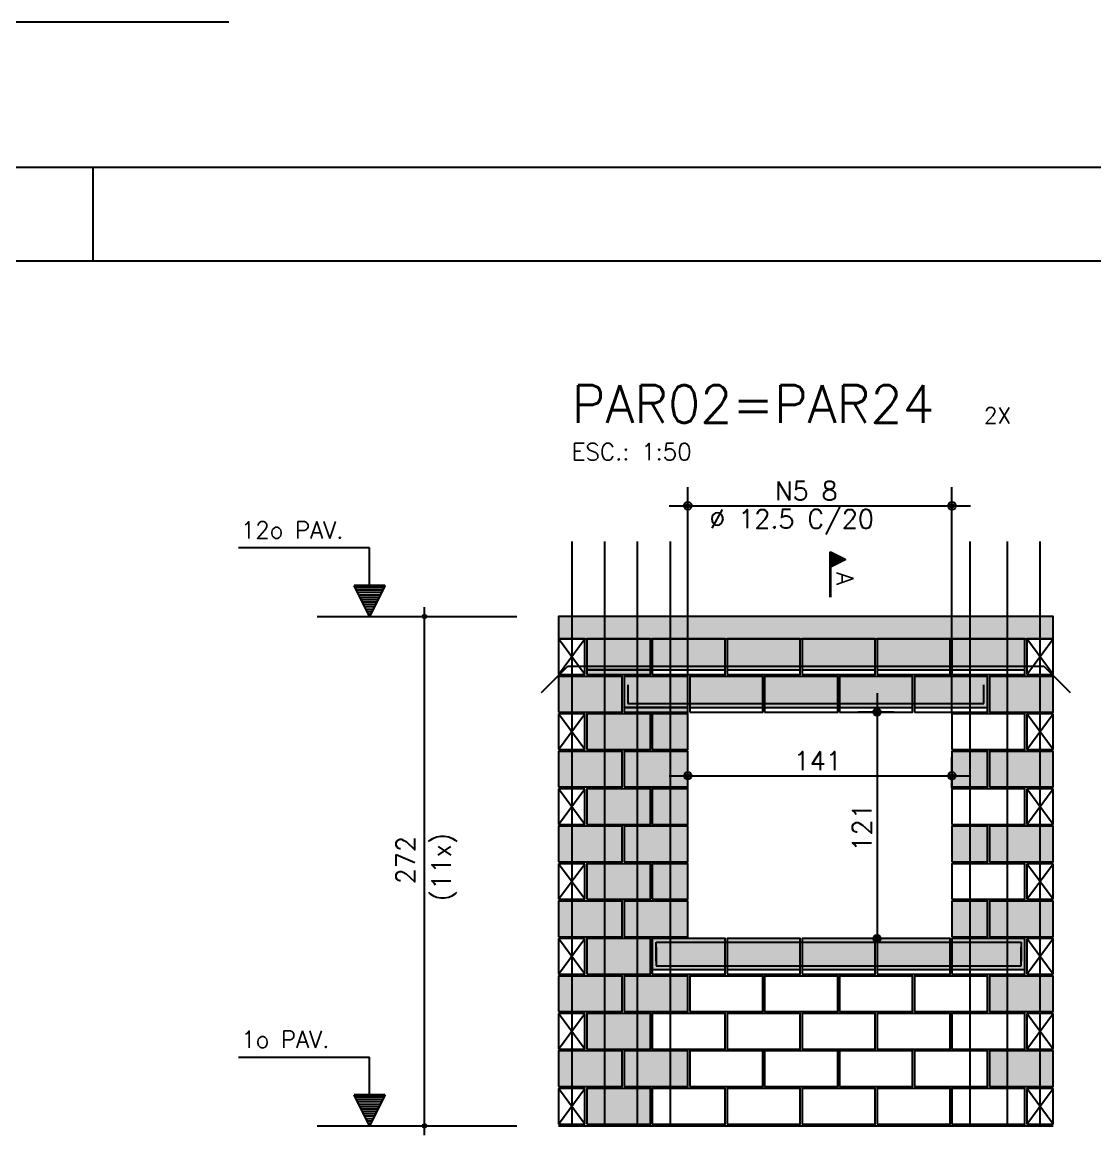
# Model space of a CAD drawing. Extents: x -2 to 121, y -2 to 61.
# Drawn here: x 81.14 to 92.6, y 49.04 to 60.95 of the extents above; entities that cross this region are included whole.
import ezdxf

# ---------------------------------------------------------------- set-up
doc = ezdxf.new("R2010")
doc.units = 0
doc.header["$MEASUREMENT"] = 0
doc.linetypes.add('HIDDEN', pattern=[0.375, 0.25, -0.125])
doc.layers.get('Defpoints').update_dxf_attribs({"linetype": 'CONTINUOUS'})
for name, color, linetype in [('ARQ_FOLHA', 7, 'CONTINUOUS'), ('PENA_01', 1, 'CONTINUOUS'), ('PENA_02', 2, 'CONTINUOUS'), ('PENA_03', 3, 'CONTINUOUS'), ('PENA_05', 5, 'CONTINUOUS'), ('PENA_06', 6, 'CONTINUOUS'), ('PENA_09', 254, 'CONTINUOUS'), ('PENA_11', 252, 'CONTINUOUS'), ('PENA_21', 100, 'CONTINUOUS'), ('PENA_23', 50, 'CONTINUOUS')]:
    doc.layers.add(name, color=color, linetype=linetype)
doc.styles.get("Standard").update_dxf_attribs({"font": 'ROMANS.SHX'})

msp = doc.modelspace()

# ---------------------------------------------------------------- linework, layer by layer
at = {"layer": 'ARQ_FOLHA', "color": 1}
msp.add_line((81.9, 58.396255), (81.9, 59.396255), dxfattribs=at)
for points in [[(0, -0.003745), (118.9, -0.003745), (118.9, 59.396255), (0, 59.396255)], [(2.5, 0.996255), (117.9, 0.996255), (117.9, 58.396255), (2.5, 58.396255)]]:
    msp.add_lwpolyline(points, close=True, dxfattribs=at)
at = {"layer": 'Defpoints', "color": 8, "linetype": 'HIDDEN', "ltscale": 100}
msp.add_lwpolyline([(-1.95, 60.946255), (-1.95, -1.553745), (120.85, -1.553745), (120.85, 60.946255)], close=True, dxfattribs=at)
at = {"layer": 'PENA_01', "linetype": 'Continuous'}
for p, q in [((88.250781, 53.569967), (88.250781, 55.982348)), ((91.070781, 53.569967), (91.070781, 55.982348)), ((88.050781, 55.782348), (91.270781, 55.782348)), ((84.292425, 54.599967), (86.423289, 54.599967)), ((87.170781, 54.029967), (87.850781, 54.029967)), ((87.870781, 54.029967), (88.650781, 54.029967)), ((88.670781, 54.029967), (89.450781, 54.029967)), ((89.470781, 54.029967), (90.250781, 54.029967)), ((90.270781, 54.029967), (91.050781, 54.029967)), ((91.070781, 54.029967), (91.850781, 54.029967)), ((90.270781, 53.779967), (90.270781, 50.959967)), ((87.570781, 53.629967), (88.250781, 53.629967)), ((88.270781, 53.629967), (89.050781, 53.629967)), ((89.070781, 53.629967), (89.850781, 53.629967)), ((89.870781, 53.629967), (90.650781, 53.629967)), ((90.450781, 53.579967), (90.070781, 53.579967)), ((90.670781, 53.629967), (91.450781, 53.629967)), ((88.250781, 52.769967), (88.250781, 53.099602)), ((91.070781, 52.769967), (91.070781, 53.099602)), ((88.050781, 52.899602), (91.270781, 52.899602)), ((90.460781, 51.159967), (90.070781, 51.159967)), ((87.870781, 50.829967), (88.650781, 50.829967)), ((88.670781, 50.829967), (89.450781, 50.829967)), ((89.470781, 50.829967), (90.250781, 50.829967)), ((90.270781, 50.829967), (91.050781, 50.829967)), ((91.070781, 50.829967), (91.850781, 50.829967)), ((84.292425, 49.159967), (86.423289, 49.159967))]:
    msp.add_line(p, q, dxfattribs=at)
at = {"layer": 'PENA_02', "linetype": 'Continuous'}
for p, q in [((87.150781, 54.359967), (86.870781, 54.359967)), ((86.870781, 54.359967), (86.870781, 53.979967)), ((87.150781, 53.979967), (87.150781, 54.359967)), ((92.150781, 54.359967), (91.870781, 54.359967)), ((91.870781, 54.359967), (91.870781, 53.979967)), ((92.150781, 53.979967), (92.150781, 54.359967)), ((86.870781, 53.979967), (87.150781, 53.979967)), ((91.870781, 53.979967), (92.150781, 53.979967)), ((87.150781, 53.559967), (86.870781, 53.559967)), ((86.870781, 53.559967), (86.870781, 53.179967)), ((87.150781, 53.179967), (87.150781, 53.559967)), ((92.150781, 53.559967), (91.870781, 53.559967)), ((91.870781, 53.559967), (91.870781, 53.179967)), ((92.150781, 53.179967), (92.150781, 53.559967)), ((86.870781, 53.179967), (87.150781, 53.179967)), ((91.870781, 53.179967), (92.150781, 53.179967)), ((87.150781, 52.759967), (86.870781, 52.759967)), ((86.870781, 52.759967), (86.870781, 52.379967)), ((87.150781, 52.379967), (87.150781, 52.759967)), ((92.150781, 52.759967), (91.870781, 52.759967)), ((91.870781, 52.759967), (91.870781, 52.379967)), ((92.150781, 52.379967), (92.150781, 52.759967)), ((86.870781, 52.379967), (87.150781, 52.379967)), ((91.870781, 52.379967), (92.150781, 52.379967)), ((87.150781, 51.959967), (86.870781, 51.959967)), ((86.870781, 51.959967), (86.870781, 51.579967)), ((87.150781, 51.579967), (87.150781, 51.959967)), ((92.150781, 51.959967), (91.870781, 51.959967)), ((91.870781, 51.959967), (91.870781, 51.579967)), ((92.150781, 51.579967), (92.150781, 51.959967)), ((86.870781, 51.579967), (87.150781, 51.579967)), ((91.870781, 51.579967), (92.150781, 51.579967)), ((87.150781, 51.159967), (86.870781, 51.159967)), ((86.870781, 51.159967), (86.870781, 50.779967)), ((87.150781, 50.779967), (87.150781, 51.159967)), ((92.150781, 51.159967), (91.870781, 51.159967)), ((91.870781, 51.159967), (91.870781, 50.779967)), ((92.150781, 50.779967), (92.150781, 51.159967)), ((86.870781, 50.779967), (87.150781, 50.779967)), ((91.870781, 50.779967), (92.150781, 50.779967)), ((87.150781, 50.359967), (86.870781, 50.359967)), ((86.870781, 50.359967), (86.870781, 49.979967)), ((87.150781, 49.979967), (87.150781, 50.359967)), ((92.150781, 50.359967), (91.870781, 50.359967)), ((91.870781, 50.359967), (91.870781, 49.979967)), ((92.150781, 49.979967), (92.150781, 50.359967)), ((86.870781, 49.979967), (87.150781, 49.979967)), ((91.870781, 49.979967), (92.150781, 49.979967)), ((87.150781, 49.559967), (86.870781, 49.559967)), ((86.870781, 49.559967), (86.870781, 49.179967)), ((87.150781, 49.179967), (87.150781, 49.559967)), ((92.150781, 49.559967), (91.870781, 49.559967)), ((91.870781, 49.559967), (91.870781, 49.179967)), ((92.150781, 49.179967), (92.150781, 49.559967)), ((86.870781, 49.179967), (87.150781, 49.179967)), ((86.870781, 49.159967), (92.150781, 49.159967)), ((91.870781, 49.179967), (92.150781, 49.179967))]:
    msp.add_line(p, q, dxfattribs=at)
for points in [[(86.870781, 54.359967), (92.150781, 54.359967), (92.150781, 54.599967), (86.870781, 54.599967), (86.870781, 54.359967)], [(87.170781, 53.979967), (87.850781, 53.979967), (87.850781, 54.359967), (87.170781, 54.359967), (87.170781, 53.979967)], [(87.870781, 53.979967), (88.650781, 53.979967), (88.650781, 54.359967), (87.870781, 54.359967), (87.870781, 53.979967)], [(88.670781, 53.979967), (89.450781, 53.979967), (89.450781, 54.359967), (88.670781, 54.359967), (88.670781, 53.979967)], [(89.470781, 53.979967), (90.250781, 53.979967), (90.250781, 54.359967), (89.470781, 54.359967), (89.470781, 53.979967)], [(90.270781, 53.979967), (91.050781, 53.979967), (91.050781, 54.359967), (90.270781, 54.359967), (90.270781, 53.979967)], [(91.070781, 53.979967), (91.850781, 53.979967), (91.850781, 54.359967), (91.070781, 54.359967), (91.070781, 53.979967)], [(86.870781, 53.579967), (87.550781, 53.579967), (87.550781, 53.959967), (86.870781, 53.959967), (86.870781, 53.579967)], [(87.570781, 53.579967), (88.250781, 53.579967), (88.250781, 53.959967), (87.570781, 53.959967), (87.570781, 53.579967)], [(88.270781, 53.579967), (89.050781, 53.579967), (89.050781, 53.959967), (88.270781, 53.959967), (88.270781, 53.579967)], [(89.070781, 53.579967), (89.850781, 53.579967), (89.850781, 53.959967), (89.070781, 53.959967), (89.070781, 53.579967)], [(89.870781, 53.579967), (90.650781, 53.579967), (90.650781, 53.959967), (89.870781, 53.959967), (89.870781, 53.579967)], [(90.670781, 53.579967), (91.450781, 53.579967), (91.450781, 53.959967), (90.670781, 53.959967), (90.670781, 53.579967)], [(91.470781, 53.579967), (92.150781, 53.579967), (92.150781, 53.959967), (91.470781, 53.959967), (91.470781, 53.579967)], [(87.170781, 53.179967), (87.850781, 53.179967), (87.850781, 53.559967), (87.170781, 53.559967), (87.170781, 53.179967)], [(87.870781, 53.179967), (88.250781, 53.179967), (88.250781, 53.559967), (87.870781, 53.559967), (87.870781, 53.179967)], [(91.070781, 53.179967), (91.850781, 53.179967), (91.850781, 53.559967), (91.070781, 53.559967), (91.070781, 53.179967)], [(86.870781, 52.779967), (87.550781, 52.779967), (87.550781, 53.159967), (86.870781, 53.159967), (86.870781, 52.779967)], [(87.570781, 52.779967), (88.250781, 52.779967), (88.250781, 53.159967), (87.570781, 53.159967), (87.570781, 52.779967)], [(91.070781, 52.779967), (91.450781, 52.779967), (91.450781, 53.159967), (91.070781, 53.159967), (91.070781, 52.779967)], [(91.470781, 52.779967), (92.150781, 52.779967), (92.150781, 53.159967), (91.470781, 53.159967), (91.470781, 52.779967)], [(87.170781, 52.379967), (87.850781, 52.379967), (87.850781, 52.759967), (87.170781, 52.759967), (87.170781, 52.379967)], [(87.870781, 52.379967), (88.250781, 52.379967), (88.250781, 52.759967), (87.870781, 52.759967), (87.870781, 52.379967)], [(91.070781, 52.379967), (91.850781, 52.379967), (91.850781, 52.759967), (91.070781, 52.759967), (91.070781, 52.379967)], [(86.870781, 51.979967), (87.550781, 51.979967), (87.550781, 52.359967), (86.870781, 52.359967), (86.870781, 51.979967)], [(87.570781, 51.979967), (88.250781, 51.979967), (88.250781, 52.359967), (87.570781, 52.359967), (87.570781, 51.979967)], [(91.070781, 51.979967), (91.450781, 51.979967), (91.450781, 52.359967), (91.070781, 52.359967), (91.070781, 51.979967)], [(91.470781, 51.979967), (92.150781, 51.979967), (92.150781, 52.359967), (91.470781, 52.359967), (91.470781, 51.979967)], [(87.170781, 51.579967), (87.850781, 51.579967), (87.850781, 51.959967), (87.170781, 51.959967), (87.170781, 51.579967)], [(87.870781, 51.579967), (88.250781, 51.579967), (88.250781, 51.959967), (87.870781, 51.959967), (87.870781, 51.579967)], [(91.070781, 51.579967), (91.850781, 51.579967), (91.850781, 51.959967), (91.070781, 51.959967), (91.070781, 51.579967)], [(86.870781, 51.179967), (87.550781, 51.179967), (87.550781, 51.559967), (86.870781, 51.559967), (86.870781, 51.179967)], [(87.570781, 51.179967), (88.250781, 51.179967), (88.250781, 51.559967), (87.570781, 51.559967), (87.570781, 51.179967)], [(91.070781, 51.179967), (91.450781, 51.179967), (91.450781, 51.559967), (91.070781, 51.559967), (91.070781, 51.179967)], [(91.470781, 51.179967), (92.150781, 51.179967), (92.150781, 51.559967), (91.470781, 51.559967), (91.470781, 51.179967)], [(87.170781, 50.779967), (87.850781, 50.779967), (87.850781, 51.159967), (87.170781, 51.159967), (87.170781, 50.779967)], [(87.870781, 50.779967), (88.650781, 50.779967), (88.650781, 51.159967), (87.870781, 51.159967), (87.870781, 50.779967)], [(88.670781, 50.779967), (89.450781, 50.779967), (89.450781, 51.159967), (88.670781, 51.159967), (88.670781, 50.779967)], [(89.470781, 50.779967), (90.250781, 50.779967), (90.250781, 51.159967), (89.470781, 51.159967), (89.470781, 50.779967)], [(90.270781, 50.779967), (91.050781, 50.779967), (91.050781, 51.159967), (90.270781, 51.159967), (90.270781, 50.779967)], [(91.070781, 50.779967), (91.850781, 50.779967), (91.850781, 51.159967), (91.070781, 51.159967), (91.070781, 50.779967)], [(86.870781, 50.379967), (87.550781, 50.379967), (87.550781, 50.759967), (86.870781, 50.759967), (86.870781, 50.379967)], [(87.570781, 50.379967), (88.250781, 50.379967), (88.250781, 50.759967), (87.570781, 50.759967), (87.570781, 50.379967)], [(88.270781, 50.379967), (89.050781, 50.379967), (89.050781, 50.759967), (88.270781, 50.759967), (88.270781, 50.379967)], [(89.070781, 50.379967), (89.850781, 50.379967), (89.850781, 50.759967), (89.070781, 50.759967), (89.070781, 50.379967)], [(89.870781, 50.379967), (90.650781, 50.379967), (90.650781, 50.759967), (89.870781, 50.759967), (89.870781, 50.379967)], [(90.670781, 50.379967), (91.450781, 50.379967), (91.450781, 50.759967), (90.670781, 50.759967), (90.670781, 50.379967)], [(91.470781, 50.379967), (92.150781, 50.379967), (92.150781, 50.759967), (91.470781, 50.759967), (91.470781, 50.379967)], [(87.170781, 49.979967), (87.850781, 49.979967), (87.850781, 50.359967), (87.170781, 50.359967), (87.170781, 49.979967)], [(87.870781, 49.979967), (88.650781, 49.979967), (88.650781, 50.359967), (87.870781, 50.359967), (87.870781, 49.979967)], [(88.670781, 49.979967), (89.450781, 49.979967), (89.450781, 50.359967), (88.670781, 50.359967), (88.670781, 49.979967)], [(89.470781, 49.979967), (90.250781, 49.979967), (90.250781, 50.359967), (89.470781, 50.359967), (89.470781, 49.979967)], [(90.270781, 49.979967), (91.050781, 49.979967), (91.050781, 50.359967), (90.270781, 50.359967), (90.270781, 49.979967)], [(91.070781, 49.979967), (91.850781, 49.979967), (91.850781, 50.359967), (91.070781, 50.359967), (91.070781, 49.979967)], [(86.870781, 49.579967), (87.550781, 49.579967), (87.550781, 49.959967), (86.870781, 49.959967), (86.870781, 49.579967)], [(87.570781, 49.579967), (88.250781, 49.579967), (88.250781, 49.959967), (87.570781, 49.959967), (87.570781, 49.579967)], [(88.270781, 49.579967), (89.050781, 49.579967), (89.050781, 49.959967), (88.270781, 49.959967), (88.270781, 49.579967)], [(89.070781, 49.579967), (89.850781, 49.579967), (89.850781, 49.959967), (89.070781, 49.959967), (89.070781, 49.579967)], [(89.870781, 49.579967), (90.650781, 49.579967), (90.650781, 49.959967), (89.870781, 49.959967), (89.870781, 49.579967)], [(90.670781, 49.579967), (91.450781, 49.579967), (91.450781, 49.959967), (90.670781, 49.959967), (90.670781, 49.579967)], [(91.470781, 49.579967), (92.150781, 49.579967), (92.150781, 49.959967), (91.470781, 49.959967), (91.470781, 49.579967)], [(87.170781, 49.179967), (87.850781, 49.179967), (87.850781, 49.559967), (87.170781, 49.559967), (87.170781, 49.179967)], [(87.870781, 49.179967), (88.650781, 49.179967), (88.650781, 49.559967), (87.870781, 49.559967), (87.870781, 49.179967)], [(88.670781, 49.179967), (89.450781, 49.179967), (89.450781, 49.559967), (88.670781, 49.559967), (88.670781, 49.179967)], [(89.470781, 49.179967), (90.250781, 49.179967), (90.250781, 49.559967), (89.470781, 49.559967), (89.470781, 49.179967)], [(90.270781, 49.179967), (91.050781, 49.179967), (91.050781, 49.559967), (90.270781, 49.559967), (90.270781, 49.179967)], [(91.070781, 49.179967), (91.850781, 49.179967), (91.850781, 49.559967), (91.070781, 49.559967), (91.070781, 49.179967)]]:
    msp.add_lwpolyline(points, dxfattribs=at)
for centre, radius in [((88.250781, 55.782348), 0.041625), ((91.070781, 55.782348), 0.041625), ((88.250781, 55.782348), 0.02075), ((91.070781, 55.782348), 0.02075), ((85.438571, 54.599967), 0.02), ((85.438571, 54.599967), 0.01), ((90.270781, 53.579967), 0.04), ((90.270781, 53.579967), 0.02), ((88.250781, 52.899602), 0.04), ((88.250781, 52.899602), 0.02), ((91.070781, 52.899602), 0.04), ((91.070781, 52.899602), 0.02), ((90.270781, 51.159967), 0.04), ((90.270781, 51.159967), 0.02), ((85.438571, 49.159967), 0.02), ((85.438571, 49.159967), 0.01)]:
    msp.add_circle(centre, radius, dxfattribs=at)
at = {"layer": 'PENA_03', "linetype": 'Continuous'}
for p, q in [((84.851424, 55.331833), (83.451424, 55.331833)), ((84.851424, 54.931833), (84.851424, 55.331833)), ((84.852824, 54.931833), (84.852824, 55.333233)), ((89.772049, 54.805689), (89.772049, 55.292071)), ((89.772049, 55.292071), (89.937982, 55.209105)), ((89.772744, 55.290943), (89.936421, 55.209105)), ((89.772745, 55.290943), (89.772745, 55.127266)), ((89.784813, 55.285689), (89.784813, 55.13252)), ((89.797577, 55.279307), (89.797577, 55.138902)), ((89.810341, 55.272925), (89.810341, 55.145284)), ((89.823105, 55.266543), (89.823105, 55.151666)), ((89.835869, 55.260161), (89.835869, 55.158048)), ((89.848633, 55.253779), (89.848633, 55.16443)), ((89.861397, 55.247397), (89.861397, 55.170812)), ((89.874161, 55.241015), (89.874161, 55.177194)), ((89.886925, 55.234633), (89.886925, 55.183576)), ((89.899689, 55.228251), (89.899689, 55.189958)), ((89.937982, 55.209105), (89.772744, 55.126486)), ((89.936421, 55.209105), (89.772745, 55.127266)), ((89.772745, 55.126486), (89.772745, 54.805689)), ((89.912454, 55.221869), (89.912454, 55.19634)), ((89.925218, 55.215487), (89.925218, 55.202723)), ((84.852124, 54.599967), (84.686191, 54.931833)), ((84.686191, 54.931833), (84.851424, 54.931833)), ((84.852124, 54.60309), (84.688447, 54.930442)), ((85.0158, 54.930442), (84.688447, 54.930442)), ((85.005293, 54.906305), (84.698954, 54.906305)), ((84.992529, 54.880777), (84.711719, 54.880777)), ((85.018057, 54.931833), (84.852124, 54.599967)), ((85.0158, 54.930443), (84.852124, 54.603089)), ((84.852824, 54.931833), (85.018057, 54.931833)), ((84.979765, 54.855249), (84.724483, 54.855249)), ((84.967, 54.829721), (84.737247, 54.829721)), ((84.954236, 54.804192), (84.750011, 54.804192)), ((84.941472, 54.778664), (84.762775, 54.778664)), ((84.928708, 54.753136), (84.775539, 54.753136)), ((84.915944, 54.727608), (84.788303, 54.727608)), ((84.90318, 54.70208), (84.801067, 54.70208)), ((84.890416, 54.676552), (84.813831, 54.676552)), ((84.877652, 54.651023), (84.826595, 54.651023)), ((85.438571, 49.059435), (85.438571, 54.699967)), ((84.864888, 54.625495), (84.83936, 54.625495)), ((86.870781, 53.979967), (87.150781, 54.359967)), ((87.150781, 53.979967), (86.870781, 54.359967)), ((91.870781, 53.979967), (92.150781, 54.359967)), ((92.150781, 53.979967), (91.870781, 54.359967)), ((86.870781, 53.179967), (87.150781, 53.559967)), ((87.150781, 53.179967), (86.870781, 53.559967)), ((90.650781, 53.579967), (90.650781, 53.579967)), ((91.870781, 53.179967), (92.150781, 53.559967)), ((92.150781, 53.179967), (91.870781, 53.559967)), ((88.250781, 53.369967), (88.250781, 53.369967)), ((91.070781, 53.369967), (91.070781, 53.369967)), ((86.870781, 52.379967), (87.150781, 52.759967)), ((87.150781, 52.379967), (86.870781, 52.759967)), ((91.870781, 52.379967), (92.150781, 52.759967)), ((92.150781, 52.379967), (91.870781, 52.759967)), ((88.250781, 52.569967), (88.250781, 52.569967)), ((91.070781, 52.569967), (91.070781, 52.569967)), ((86.870781, 51.579967), (87.150781, 51.959967)), ((87.150781, 51.579967), (86.870781, 51.959967)), ((91.870781, 51.579967), (92.150781, 51.959967)), ((92.150781, 51.579967), (91.870781, 51.959967)), ((86.870781, 50.779967), (87.150781, 51.159967)), ((87.150781, 50.779967), (86.870781, 51.159967)), ((90.660781, 51.159967), (90.660781, 51.159967)), ((91.870781, 50.779967), (92.150781, 51.159967)), ((92.150781, 50.779967), (91.870781, 51.159967)), ((86.870781, 49.979967), (87.150781, 50.359967)), ((87.150781, 49.979967), (86.870781, 50.359967)), ((91.870781, 49.979967), (92.150781, 50.359967)), ((92.150781, 49.979967), (91.870781, 50.359967)), ((84.851424, 49.891833), (83.451424, 49.891833)), ((84.851424, 49.491833), (84.851424, 49.891833)), ((84.852824, 49.491833), (84.852824, 49.893233)), ((86.870781, 49.179967), (87.150781, 49.559967)), ((87.150781, 49.179967), (86.870781, 49.559967)), ((91.870781, 49.179967), (92.150781, 49.559967)), ((92.150781, 49.179967), (91.870781, 49.559967)), ((84.852124, 49.159967), (84.686191, 49.491833)), ((84.686191, 49.491833), (84.851424, 49.491833)), ((84.852124, 49.16309), (84.688447, 49.490442)), ((85.0158, 49.490442), (84.688447, 49.490442)), ((85.005293, 49.466305), (84.698954, 49.466305)), ((84.992529, 49.440777), (84.711719, 49.440777)), ((84.979765, 49.415249), (84.724483, 49.415249)), ((85.018057, 49.491833), (84.852124, 49.159967)), ((85.0158, 49.490443), (84.852124, 49.163089)), ((84.852824, 49.491833), (85.018057, 49.491833)), ((84.967, 49.389721), (84.737247, 49.389721)), ((84.954236, 49.364192), (84.750011, 49.364192)), ((84.941472, 49.338664), (84.762775, 49.338664)), ((84.928708, 49.313136), (84.775539, 49.313136)), ((84.915944, 49.287608), (84.788303, 49.287608)), ((84.90318, 49.26208), (84.801067, 49.26208)), ((84.890416, 49.236552), (84.813831, 49.236552)), ((84.877652, 49.211023), (84.826595, 49.211023)), ((84.864888, 49.185495), (84.83936, 49.185495))]:
    msp.add_line(p, q, dxfattribs=at)
at = {"layer": 'PENA_05', "linetype": 'Continuous'}
for p, q in [((86.687938, 53.787018), (86.970781, 54.06986)), ((86.970781, 54.06986), (92.050611, 54.070049)), ((92.050611, 54.070049), (92.333454, 53.787207)), ((87.610781, 53.869967), (87.610781, 53.669967)), ((91.410781, 53.669967), (91.410781, 53.869967)), ((87.610781, 53.669967), (91.410781, 53.669967)), ((87.910781, 50.920419), (87.910781, 51.120419)), ((87.910781, 51.120419), (91.810781, 51.120419)), ((87.910781, 51.069967), (87.910781, 50.869967)), ((91.810781, 51.120419), (91.810781, 50.920419)), ((91.810781, 50.869967), (91.810781, 51.069967)), ((87.910781, 50.869967), (91.810781, 50.869967))]:
    msp.add_line(p, q, dxfattribs=at)
for points in [[(87.010781, 55.399967), (87.010781, 49.159967)], [(87.360781, 55.399967), (87.360781, 49.159967)], [(87.710781, 55.399967), (87.710781, 49.159967)], [(88.060781, 55.399967), (88.060781, 49.159967)], [(91.260781, 55.399967), (91.260781, 49.159967)], [(91.660781, 55.399967), (91.660781, 49.159967)], [(92.010781, 55.399967), (92.010781, 49.159967)]]:
    msp.add_lwpolyline(points, dxfattribs=at)
at = {"layer": 'PENA_09', "linetype": 'Continuous'}
for points in [[(87.170781, 54.029967), (87.850781, 54.029967), (87.850781, 54.359967), (87.170781, 54.359967), (87.170781, 54.029967)], [(87.870781, 54.029967), (88.650781, 54.029967), (88.650781, 54.359967), (87.870781, 54.359967), (87.870781, 54.029967)], [(88.670781, 54.029967), (89.450781, 54.029967), (89.450781, 54.359967), (88.670781, 54.359967), (88.670781, 54.029967)], [(89.470781, 54.029967), (90.250781, 54.029967), (90.250781, 54.359967), (89.470781, 54.359967), (89.470781, 54.029967)], [(90.270781, 54.029967), (91.050781, 54.029967), (91.050781, 54.359967), (90.270781, 54.359967), (90.270781, 54.029967)], [(91.070781, 54.029967), (91.850781, 54.029967), (91.850781, 54.359967), (91.070781, 54.359967), (91.070781, 54.029967)], [(87.570781, 53.629967), (88.250781, 53.629967), (88.250781, 53.959967), (87.570781, 53.959967), (87.570781, 53.629967)], [(88.270781, 53.629967), (89.050781, 53.629967), (89.050781, 53.959967), (88.270781, 53.959967), (88.270781, 53.629967)], [(89.070781, 53.629967), (89.850781, 53.629967), (89.850781, 53.959967), (89.070781, 53.959967), (89.070781, 53.629967)], [(89.870781, 53.629967), (90.650781, 53.629967), (90.650781, 53.959967), (89.870781, 53.959967), (89.870781, 53.629967)], [(90.670781, 53.629967), (91.450781, 53.629967), (91.450781, 53.959967), (90.670781, 53.959967), (90.670781, 53.629967)], [(87.870781, 50.829967), (88.650781, 50.829967), (88.650781, 51.159967), (87.870781, 51.159967), (87.870781, 50.829967)], [(88.670781, 50.829967), (89.450781, 50.829967), (89.450781, 51.159967), (88.670781, 51.159967), (88.670781, 50.829967)], [(89.470781, 50.829967), (90.250781, 50.829967), (90.250781, 51.159967), (89.470781, 51.159967), (89.470781, 50.829967)], [(90.270781, 50.829967), (91.050781, 50.829967), (91.050781, 51.159967), (90.270781, 51.159967), (90.270781, 50.829967)], [(91.070781, 50.829967), (91.850781, 50.829967), (91.850781, 51.159967), (91.070781, 51.159967), (91.070781, 50.829967)]]:
    msp.add_lwpolyline(points, dxfattribs=at)
for points in [[(87.170781, 54.029967), (87.850781, 54.029967), (87.850781, 54.359967)], [(87.170781, 54.029967), (87.850781, 54.359967), (87.170781, 54.359967)], [(87.170781, 54.029967), (87.170781, 54.359967), (87.170781, 54.029967)], [(87.870781, 54.029967), (88.650781, 54.029967), (88.650781, 54.359967)], [(87.870781, 54.029967), (88.650781, 54.359967), (87.870781, 54.359967)], [(87.870781, 54.029967), (87.870781, 54.359967), (87.870781, 54.029967)], [(88.670781, 54.029967), (89.450781, 54.029967), (89.450781, 54.359967)], [(88.670781, 54.029967), (89.450781, 54.359967), (88.670781, 54.359967)], [(88.670781, 54.029967), (88.670781, 54.359967), (88.670781, 54.029967)], [(89.470781, 54.029967), (90.250781, 54.029967), (90.250781, 54.359967)], [(89.470781, 54.029967), (90.250781, 54.359967), (89.470781, 54.359967)], [(89.470781, 54.029967), (89.470781, 54.359967), (89.470781, 54.029967)], [(90.270781, 54.029967), (91.050781, 54.029967), (91.050781, 54.359967)], [(90.270781, 54.029967), (91.050781, 54.359967), (90.270781, 54.359967)], [(90.270781, 54.029967), (90.270781, 54.359967), (90.270781, 54.029967)], [(91.070781, 54.029967), (91.850781, 54.029967), (91.850781, 54.359967)], [(91.070781, 54.029967), (91.850781, 54.359967), (91.070781, 54.359967)], [(91.070781, 54.029967), (91.070781, 54.359967), (91.070781, 54.029967)], [(87.570781, 53.629967), (88.250781, 53.629967), (88.250781, 53.959967)], [(87.570781, 53.629967), (88.250781, 53.959967), (87.570781, 53.959967)], [(87.570781, 53.629967), (87.570781, 53.959967), (87.570781, 53.629967)], [(88.270781, 53.629967), (89.050781, 53.629967), (89.050781, 53.959967)], [(88.270781, 53.629967), (89.050781, 53.959967), (88.270781, 53.959967)], [(88.270781, 53.629967), (88.270781, 53.959967), (88.270781, 53.629967)], [(89.070781, 53.629967), (89.850781, 53.629967), (89.850781, 53.959967)], [(89.070781, 53.629967), (89.850781, 53.959967), (89.070781, 53.959967)], [(89.070781, 53.629967), (89.070781, 53.959967), (89.070781, 53.629967)], [(89.870781, 53.629967), (90.650781, 53.629967), (90.650781, 53.959967)], [(89.870781, 53.629967), (90.650781, 53.959967), (89.870781, 53.959967)], [(89.870781, 53.629967), (89.870781, 53.959967), (89.870781, 53.629967)], [(90.670781, 53.629967), (91.450781, 53.629967), (91.450781, 53.959967)], [(90.670781, 53.629967), (91.450781, 53.959967), (90.670781, 53.959967)], [(90.670781, 53.629967), (90.670781, 53.959967), (90.670781, 53.629967)], [(87.870781, 50.829967), (88.650781, 50.829967), (88.650781, 51.159967)], [(87.870781, 50.829967), (88.650781, 51.159967), (87.870781, 51.159967)], [(87.870781, 50.829967), (87.870781, 51.159967), (87.870781, 50.829967)], [(88.670781, 50.829967), (89.450781, 50.829967), (89.450781, 51.159967)], [(88.670781, 50.829967), (89.450781, 51.159967), (88.670781, 51.159967)], [(88.670781, 50.829967), (88.670781, 51.159967), (88.670781, 50.829967)], [(89.470781, 50.829967), (90.250781, 50.829967), (90.250781, 51.159967)], [(89.470781, 50.829967), (90.250781, 51.159967), (89.470781, 51.159967)], [(89.470781, 50.829967), (89.470781, 51.159967), (89.470781, 50.829967)], [(90.270781, 50.829967), (91.050781, 50.829967), (91.050781, 51.159967)], [(90.270781, 50.829967), (91.050781, 51.159967), (90.270781, 51.159967)], [(90.270781, 50.829967), (90.270781, 51.159967), (90.270781, 50.829967)], [(91.070781, 50.829967), (91.850781, 50.829967), (91.850781, 51.159967)], [(91.070781, 50.829967), (91.850781, 51.159967), (91.070781, 51.159967)], [(91.070781, 50.829967), (91.070781, 51.159967), (91.070781, 50.829967)]]:
    msp.add_solid(points, dxfattribs=at)
at = {"layer": 'PENA_11', "linetype": 'Continuous'}
for points in [[(86.870781, 54.359967), (92.150781, 54.359967), (92.150781, 54.599967)], [(86.870781, 54.359967), (92.150781, 54.599967), (86.870781, 54.599967)], [(86.870781, 54.359967), (86.870781, 54.599967), (86.870781, 54.359967)]]:
    msp.add_solid(points, dxfattribs=at)
at = {"layer": 'PENA_21', "linetype": 'Continuous'}
for points in [[(86.870781, 53.579967), (87.550781, 53.579967), (87.550781, 53.959967), (86.870781, 53.959967), (86.870781, 53.579967)], [(87.170781, 53.979967), (87.850781, 53.979967), (87.850781, 54.029967), (87.170781, 54.029967), (87.170781, 53.979967)], [(91.470781, 53.579967), (92.150781, 53.579967), (92.150781, 53.959967), (91.470781, 53.959967), (91.470781, 53.579967)], [(87.170781, 53.179967), (87.850781, 53.179967), (87.850781, 53.559967), (87.170781, 53.559967), (87.170781, 53.179967)], [(87.570781, 53.579967), (88.250781, 53.579967), (88.250781, 53.629967), (87.570781, 53.629967), (87.570781, 53.579967)], [(86.870781, 52.779967), (87.550781, 52.779967), (87.550781, 53.159967), (86.870781, 53.159967), (86.870781, 52.779967)], [(87.570781, 52.779967), (88.250781, 52.779967), (88.250781, 53.159967), (87.570781, 53.159967), (87.570781, 52.779967)], [(91.470781, 52.779967), (92.150781, 52.779967), (92.150781, 53.159967), (91.470781, 53.159967), (91.470781, 52.779967)], [(87.170781, 52.379967), (87.850781, 52.379967), (87.850781, 52.759967), (87.170781, 52.759967), (87.170781, 52.379967)], [(86.870781, 51.979967), (87.550781, 51.979967), (87.550781, 52.359967), (86.870781, 52.359967), (86.870781, 51.979967)], [(87.570781, 51.979967), (88.250781, 51.979967), (88.250781, 52.359967), (87.570781, 52.359967), (87.570781, 51.979967)], [(91.470781, 51.979967), (92.150781, 51.979967), (92.150781, 52.359967), (91.470781, 52.359967), (91.470781, 51.979967)], [(87.170781, 51.579967), (87.850781, 51.579967), (87.850781, 51.959967), (87.170781, 51.959967), (87.170781, 51.579967)], [(86.870781, 51.179967), (87.550781, 51.179967), (87.550781, 51.559967), (86.870781, 51.559967), (86.870781, 51.179967)], [(87.570781, 51.179967), (88.250781, 51.179967), (88.250781, 51.559967), (87.570781, 51.559967), (87.570781, 51.179967)], [(91.470781, 51.179967), (92.150781, 51.179967), (92.150781, 51.559967), (91.470781, 51.559967), (91.470781, 51.179967)], [(87.170781, 50.779967), (87.850781, 50.779967), (87.850781, 51.159967), (87.170781, 51.159967), (87.170781, 50.779967)], [(86.870781, 50.379967), (87.550781, 50.379967), (87.550781, 50.759967), (86.870781, 50.759967), (86.870781, 50.379967)], [(87.570781, 50.379967), (88.250781, 50.379967), (88.250781, 50.759967), (87.570781, 50.759967), (87.570781, 50.379967)], [(91.470781, 50.379967), (92.150781, 50.379967), (92.150781, 50.759967), (91.470781, 50.759967), (91.470781, 50.379967)], [(87.170781, 49.979967), (87.850781, 49.979967), (87.850781, 50.359967), (87.170781, 50.359967), (87.170781, 49.979967)], [(86.870781, 49.579967), (87.550781, 49.579967), (87.550781, 49.959967), (86.870781, 49.959967), (86.870781, 49.579967)], [(87.570781, 49.579967), (88.250781, 49.579967), (88.250781, 49.959967), (87.570781, 49.959967), (87.570781, 49.579967)], [(91.470781, 49.579967), (92.150781, 49.579967), (92.150781, 49.959967), (91.470781, 49.959967), (91.470781, 49.579967)], [(87.170781, 49.179967), (87.850781, 49.179967), (87.850781, 49.559967), (87.170781, 49.559967), (87.170781, 49.179967)]]:
    msp.add_lwpolyline(points, dxfattribs=at)
for points in [[(86.870781, 53.579967), (87.550781, 53.579967), (87.550781, 53.959967)], [(86.870781, 53.579967), (87.550781, 53.959967), (86.870781, 53.959967)], [(86.870781, 53.579967), (86.870781, 53.959967), (86.870781, 53.579967)], [(87.170781, 53.979967), (87.850781, 53.979967), (87.850781, 54.029967)], [(87.170781, 53.979967), (87.850781, 54.029967), (87.170781, 54.029967)], [(87.170781, 53.979967), (87.170781, 54.029967), (87.170781, 53.979967)], [(91.470781, 53.579967), (92.150781, 53.579967), (92.150781, 53.959967)], [(91.470781, 53.579967), (92.150781, 53.959967), (91.470781, 53.959967)], [(91.470781, 53.579967), (91.470781, 53.959967), (91.470781, 53.579967)], [(87.170781, 53.179967), (87.850781, 53.179967), (87.850781, 53.559967)], [(87.170781, 53.179967), (87.850781, 53.559967), (87.170781, 53.559967)], [(87.170781, 53.179967), (87.170781, 53.559967), (87.170781, 53.179967)], [(87.570781, 53.579967), (88.250781, 53.579967), (88.250781, 53.629967)], [(87.570781, 53.579967), (88.250781, 53.629967), (87.570781, 53.629967)], [(87.570781, 53.579967), (87.570781, 53.629967), (87.570781, 53.579967)], [(86.870781, 52.779967), (87.550781, 52.779967), (87.550781, 53.159967)], [(86.870781, 52.779967), (87.550781, 53.159967), (86.870781, 53.159967)], [(86.870781, 52.779967), (86.870781, 53.159967), (86.870781, 52.779967)], [(87.570781, 52.779967), (88.250781, 52.779967), (88.250781, 53.159967)], [(87.570781, 52.779967), (88.250781, 53.159967), (87.570781, 53.159967)], [(87.570781, 52.779967), (87.570781, 53.159967), (87.570781, 52.779967)], [(91.470781, 52.779967), (92.150781, 52.779967), (92.150781, 53.159967)], [(91.470781, 52.779967), (92.150781, 53.159967), (91.470781, 53.159967)], [(91.470781, 52.779967), (91.470781, 53.159967), (91.470781, 52.779967)], [(87.170781, 52.379967), (87.850781, 52.379967), (87.850781, 52.759967)], [(87.170781, 52.379967), (87.850781, 52.759967), (87.170781, 52.759967)], [(87.170781, 52.379967), (87.170781, 52.759967), (87.170781, 52.379967)], [(86.870781, 51.979967), (87.550781, 51.979967), (87.550781, 52.359967)], [(86.870781, 51.979967), (87.550781, 52.359967), (86.870781, 52.359967)], [(86.870781, 51.979967), (86.870781, 52.359967), (86.870781, 51.979967)], [(87.570781, 51.979967), (88.250781, 51.979967), (88.250781, 52.359967)], [(87.570781, 51.979967), (88.250781, 52.359967), (87.570781, 52.359967)], [(87.570781, 51.979967), (87.570781, 52.359967), (87.570781, 51.979967)], [(91.470781, 51.979967), (92.150781, 51.979967), (92.150781, 52.359967)], [(91.470781, 51.979967), (92.150781, 52.359967), (91.470781, 52.359967)], [(91.470781, 51.979967), (91.470781, 52.359967), (91.470781, 51.979967)], [(87.170781, 51.579967), (87.850781, 51.579967), (87.850781, 51.959967)], [(87.170781, 51.579967), (87.850781, 51.959967), (87.170781, 51.959967)], [(87.170781, 51.579967), (87.170781, 51.959967), (87.170781, 51.579967)], [(86.870781, 51.179967), (87.550781, 51.179967), (87.550781, 51.559967)], [(86.870781, 51.179967), (87.550781, 51.559967), (86.870781, 51.559967)], [(86.870781, 51.179967), (86.870781, 51.559967), (86.870781, 51.179967)], [(87.570781, 51.179967), (88.250781, 51.179967), (88.250781, 51.559967)], [(87.570781, 51.179967), (88.250781, 51.559967), (87.570781, 51.559967)], [(87.570781, 51.179967), (87.570781, 51.559967), (87.570781, 51.179967)], [(91.470781, 51.179967), (92.150781, 51.179967), (92.150781, 51.559967)], [(91.470781, 51.179967), (92.150781, 51.559967), (91.470781, 51.559967)], [(91.470781, 51.179967), (91.470781, 51.559967), (91.470781, 51.179967)], [(87.170781, 50.779967), (87.850781, 50.779967), (87.850781, 51.159967)], [(87.170781, 50.779967), (87.850781, 51.159967), (87.170781, 51.159967)], [(87.170781, 50.779967), (87.170781, 51.159967), (87.170781, 50.779967)], [(86.870781, 50.379967), (87.550781, 50.379967), (87.550781, 50.759967)], [(86.870781, 50.379967), (87.550781, 50.759967), (86.870781, 50.759967)], [(86.870781, 50.379967), (86.870781, 50.759967), (86.870781, 50.379967)], [(87.570781, 50.379967), (88.250781, 50.379967), (88.250781, 50.759967)], [(87.570781, 50.379967), (88.250781, 50.759967), (87.570781, 50.759967)], [(87.570781, 50.379967), (87.570781, 50.759967), (87.570781, 50.379967)], [(91.470781, 50.379967), (92.150781, 50.379967), (92.150781, 50.759967)], [(91.470781, 50.379967), (92.150781, 50.759967), (91.470781, 50.759967)], [(91.470781, 50.379967), (91.470781, 50.759967), (91.470781, 50.379967)], [(87.170781, 49.979967), (87.850781, 49.979967), (87.850781, 50.359967)], [(87.170781, 49.979967), (87.850781, 50.359967), (87.170781, 50.359967)], [(87.170781, 49.979967), (87.170781, 50.359967), (87.170781, 49.979967)], [(86.870781, 49.579967), (87.550781, 49.579967), (87.550781, 49.959967)], [(86.870781, 49.579967), (87.550781, 49.959967), (86.870781, 49.959967)], [(86.870781, 49.579967), (86.870781, 49.959967), (86.870781, 49.579967)], [(87.570781, 49.579967), (88.250781, 49.579967), (88.250781, 49.959967)], [(87.570781, 49.579967), (88.250781, 49.959967), (87.570781, 49.959967)], [(87.570781, 49.579967), (87.570781, 49.959967), (87.570781, 49.579967)], [(91.470781, 49.579967), (92.150781, 49.579967), (92.150781, 49.959967)], [(91.470781, 49.579967), (92.150781, 49.959967), (91.470781, 49.959967)], [(91.470781, 49.579967), (91.470781, 49.959967), (91.470781, 49.579967)], [(87.170781, 49.179967), (87.850781, 49.179967), (87.850781, 49.559967)], [(87.170781, 49.179967), (87.850781, 49.559967), (87.170781, 49.559967)], [(87.170781, 49.179967), (87.170781, 49.559967), (87.170781, 49.179967)]]:
    msp.add_solid(points, dxfattribs=at)
at = {"layer": 'PENA_23', "linetype": 'Continuous'}
for points in [[(87.870781, 53.179967), (88.250781, 53.179967), (88.250781, 53.559967), (87.870781, 53.559967), (87.870781, 53.179967)], [(91.070781, 52.779967), (91.450781, 52.779967), (91.450781, 53.159967), (91.070781, 53.159967), (91.070781, 52.779967)], [(87.870781, 52.379967), (88.250781, 52.379967), (88.250781, 52.759967), (87.870781, 52.759967), (87.870781, 52.379967)], [(91.070781, 51.979967), (91.450781, 51.979967), (91.450781, 52.359967), (91.070781, 52.359967), (91.070781, 51.979967)], [(87.870781, 51.579967), (88.250781, 51.579967), (88.250781, 51.959967), (87.870781, 51.959967), (87.870781, 51.579967)], [(91.070781, 51.179967), (91.450781, 51.179967), (91.450781, 51.559967), (91.070781, 51.559967), (91.070781, 51.179967)]]:
    msp.add_lwpolyline(points, dxfattribs=at)
for points in [[(87.870781, 53.179967), (88.250781, 53.179967), (88.250781, 53.559967)], [(87.870781, 53.179967), (88.250781, 53.559967), (87.870781, 53.559967)], [(87.870781, 53.179967), (87.870781, 53.559967), (87.870781, 53.179967)], [(91.070781, 52.779967), (91.450781, 52.779967), (91.450781, 53.159967)], [(91.070781, 52.779967), (91.450781, 53.159967), (91.070781, 53.159967)], [(91.070781, 52.779967), (91.070781, 53.159967), (91.070781, 52.779967)], [(87.870781, 52.379967), (88.250781, 52.379967), (88.250781, 52.759967)], [(87.870781, 52.379967), (88.250781, 52.759967), (87.870781, 52.759967)], [(87.870781, 52.379967), (87.870781, 52.759967), (87.870781, 52.379967)], [(91.070781, 51.979967), (91.450781, 51.979967), (91.450781, 52.359967)], [(91.070781, 51.979967), (91.450781, 52.359967), (91.070781, 52.359967)], [(91.070781, 51.979967), (91.070781, 52.359967), (91.070781, 51.979967)], [(87.870781, 51.579967), (88.250781, 51.579967), (88.250781, 51.959967)], [(87.870781, 51.579967), (88.250781, 51.959967), (87.870781, 51.959967)], [(87.870781, 51.579967), (87.870781, 51.959967), (87.870781, 51.579967)], [(91.070781, 51.179967), (91.450781, 51.179967), (91.450781, 51.559967)], [(91.070781, 51.179967), (91.450781, 51.559967), (91.070781, 51.559967)], [(91.070781, 51.179967), (91.070781, 51.559967), (91.070781, 51.179967)]]:
    msp.add_solid(points, dxfattribs=at)

# ---------------------------------------------------------------- texts
at = {"layer": 'PENA_02', "linetype": 'Continuous'}
msp.add_text('2X', height=0.17, dxfattribs=at).set_placement((91.411154, 56.661986))
at = {"layer": 'PENA_03', "linetype": 'Continuous'}
for s, height, p in [('ESC.: 1:50', 0.18, (87.010781, 56.269967)), ('N5 8', 0.2, (89.180781, 55.842348)), ('%%c 12.5 C/20', 0.2, (88.480781, 55.542348)), ('12o PAV.', 0.18, (83.47713, 55.433706)), ('141', 0.2, (89.380781, 52.959602)), ('1o PAV.', 0.18, (83.481696, 49.993706))]:
    msp.add_text(s, height=height, dxfattribs=at).set_placement(p)
for s, height, rotation, p in [('A', 0.18, 270, (89.839078, 55.073672)), ('121', 0.2, 90, (90.210781, 52.089967)), ('(11x)', 0.2, 90, (85.718028, 51.561194)), ('272', 0.2, 90, (85.336267, 51.741365))]:
    msp.add_text(s, height=height, rotation=rotation, dxfattribs=at).set_placement(p)
at = {"layer": 'PENA_06', "linetype": 'Continuous'}
msp.add_text('PAR02=PAR24', height=0.4, dxfattribs=at).set_placement((87.010781, 56.669967))

doc.saveas('drawing.dxf')
